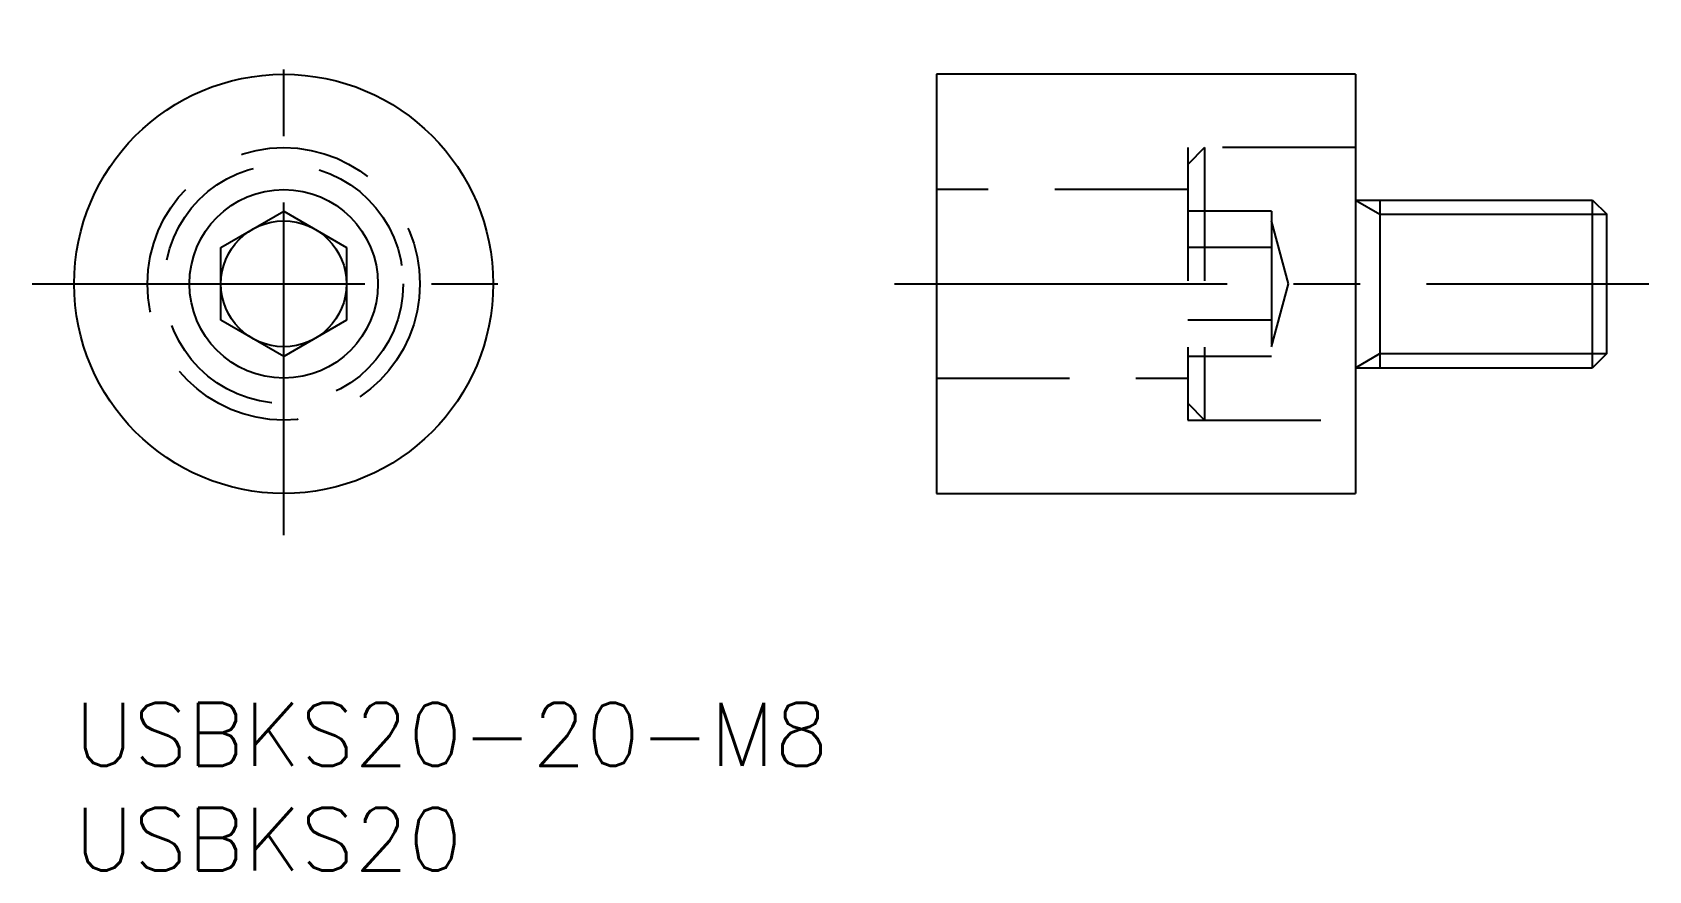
# Model space of a CAD drawing. Extents: x -2 to 75.2, y -8 to 32.
import ezdxf

# ---------------------------------------------------------------- set-up
doc = ezdxf.new("R2010")
doc.units = 0
doc.header["$LTSCALE"] = 0.5
doc.linetypes.add('CENTER', pattern=[50.8, 31.75, -6.35, 6.35, -6.35])
doc.linetypes.add('DASHED', pattern=[19.05, 12.7, -6.35])
for name, color, linetype in [('MSM_CENTER', 1, 'CENTER'), ('MSM_CONTINUOUS', 7, 'CONTINUOUS'), ('MSM_DASHED', 4, 'DASHED'), ('MSM_NARROW', 5, 'CONTINUOUS'), ('MSM_PART_NUMBER', 7, 'CONTINUOUS')]:
    doc.layers.add(name, color=color, linetype=linetype)
doc.styles.get("Standard").update_dxf_attribs({"font": 'txt.shx', "height": 1, "bigfont": 'bigfont.shx'})

# ---------------------------------------------------------------- blocks, each defined once
blk = doc.blocks.new('*U13')
at = {"layer": 'MSM_PART_NUMBER'}
blk.add_text('USBKS20-20-M8', height=3, dxfattribs=at).set_placement((0, -3))
blk = doc.blocks.new('*U14')
at = {"layer": 'MSM_PART_NUMBER'}
blk.add_text('USBKS20', height=3, dxfattribs=at).set_placement((0, -8))

msp = doc.modelspace()

# ---------------------------------------------------------------- linework, layer by layer
at = {"layer": 'MSM_CENTER'}
for p, q in [((10, 8), (10, 32)), ((-2, 20), (22, 20)), ((39.154, 20), (75.154, 20))]:
    msp.add_line(p, q, dxfattribs=at)
at = {"layer": 'MSM_CONTINUOUS'}
for p, q in [((61.154, 30), (41.154, 30)), ((41.154, 30), (41.154, 10)), ((61.154, 30), (61.154, 10)), ((61.154, 24), (72.477, 24)), ((62.325, 24), (62.325, 16)), ((72.477, 16), (72.477, 24)), ((72.477, 24), (73.154, 23.323)), ((7, 21.732), (10, 23.464)), ((10, 23.464), (13, 21.732)), ((73.154, 16.677), (73.154, 23.323)), ((7, 18.268), (7, 21.732)), ((13, 21.732), (13, 18.268)), ((10, 16.536), (7, 18.268)), ((13, 18.268), (10, 16.536)), ((73.154, 16.677), (72.477, 16)), ((61.154, 16), (72.477, 16)), ((41.154, 10), (61.154, 10))]:
    msp.add_line(p, q, dxfattribs=at)
for radius in [10, 4.5, 3]:
    msp.add_circle((10, 20), radius, dxfattribs=at)
at = {"layer": 'MSM_DASHED'}
for p, q in [((53.954, 26.5), (53.154, 25.7)), ((61.154, 26.5), (53.154, 26.5)), ((53.154, 26.5), (53.154, 13.5)), ((53.954, 26.5), (53.954, 13.5)), ((53.154, 24.5), (41.154, 24.5)), ((57.154, 23.464), (53.154, 23.464)), ((57.154, 23.464), (57.154, 16.536)), ((57.957, 20), (57.154, 23)), ((57.154, 21.732), (53.154, 21.732)), ((57.154, 17), (57.957, 20)), ((57.154, 18.268), (53.154, 18.268)), ((57.154, 16.536), (53.154, 16.536)), ((41.154, 15.5), (53.154, 15.5)), ((53.154, 14.3), (53.954, 13.5)), ((53.154, 13.5), (61.154, 13.5))]:
    msp.add_line(p, q, dxfattribs=at)
for radius in [6.5, 5.7]:
    msp.add_circle((10, 20), radius, dxfattribs=at)
at = {"layer": 'MSM_NARROW'}
for p, q in [((61.154, 24), (62.325, 23.323)), ((62.325, 23.323), (73.154, 23.323)), ((61.154, 16), (62.325, 16.677)), ((62.325, 16.677), (73.154, 16.677))]:
    msp.add_line(p, q, dxfattribs=at)

# ---------------------------------------------------------------- block references
at = {"layer": 'MSM_CONTINUOUS'}
for name in ['*U13', '*U14']:
    msp.add_blockref(name, (0, 0), dxfattribs=at)

doc.saveas('drawing.dxf')
